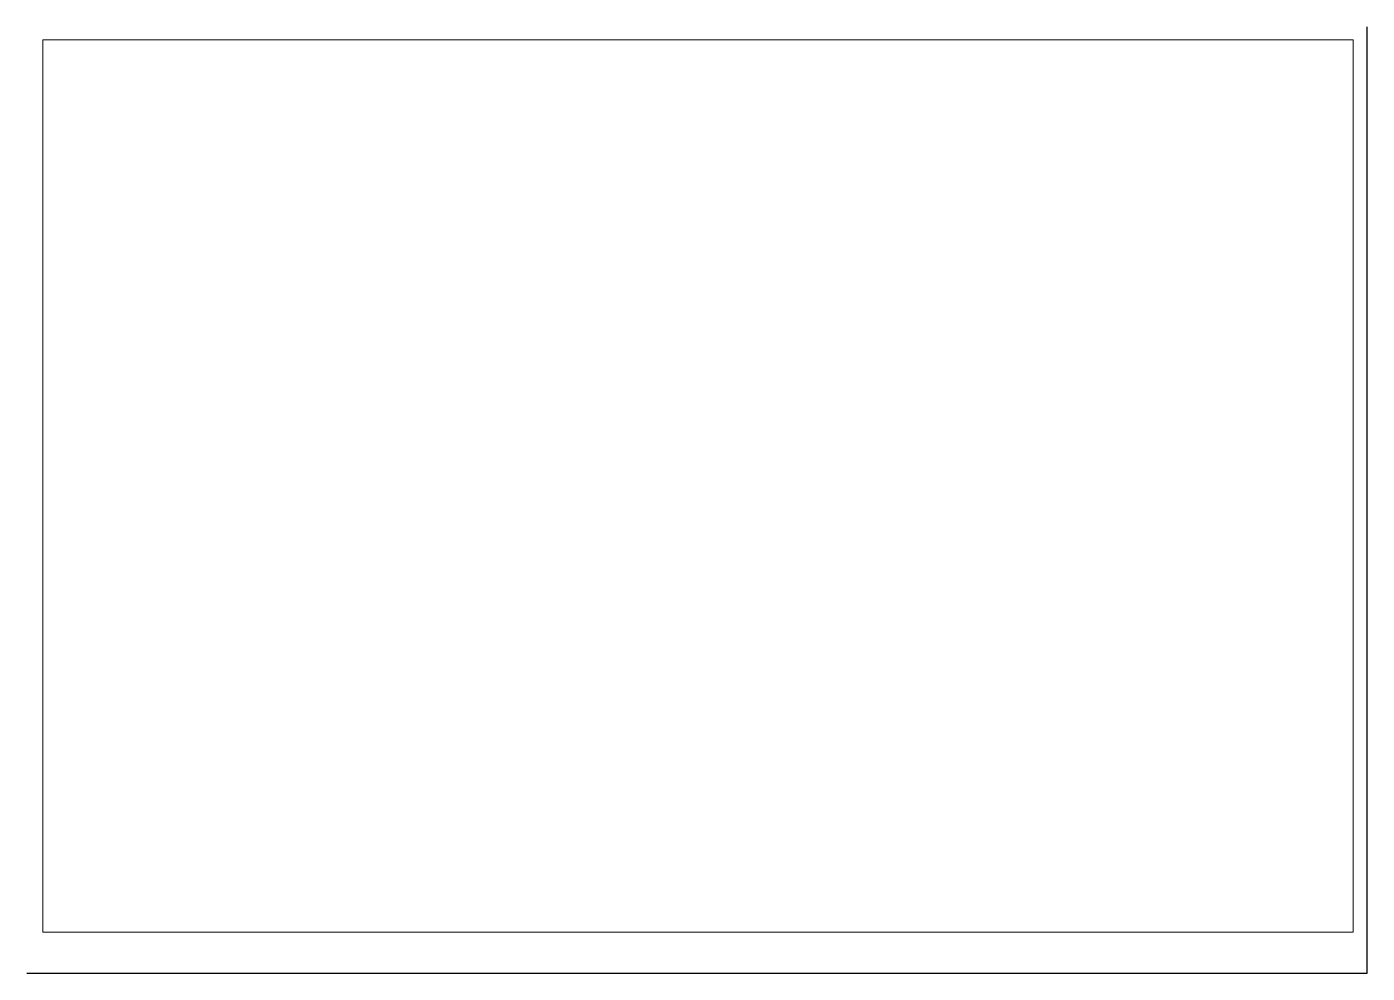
# Paper-space layout 'Layout1' of a CAD drawing. Header units: metres, sheet in millimetres. Extents: x -6 to 835, y -20 to 574.
import ezdxf

# ---------------------------------------------------------------- set-up
doc = ezdxf.new("R2010")
doc.units = ezdxf.units.M

psp = doc.layouts.get("Layout1")

# ---------------------------------------------------------------- linework, layer by layer
psp.add_lwpolyline([(-6.11, -19.98), (834.89, -19.98), (834.89, 574.02)])

# ---------------------------------------------------------------- viewports
at = {"layer": '0', "view_target_point": (316157.16, 4838574.67)}
psp.add_viewport(center=(414.98, 285.74), size=(822.23, 560.0053), view_center_point=(131.87, 455.7), view_height=280.0023, dxfattribs=at)

doc.saveas('drawing.dxf')
